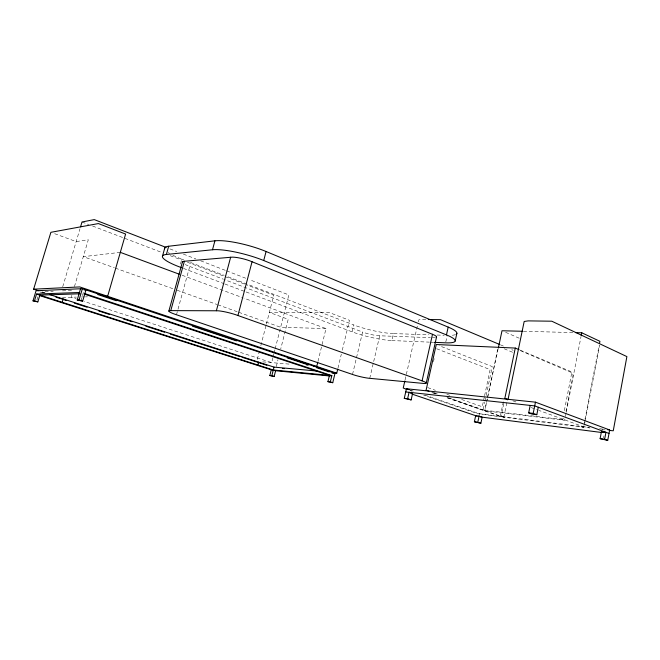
<?xml version="1.0" encoding="UTF-8"?>
<svg xmlns="http://www.w3.org/2000/svg" width="660" height="660" viewBox="0 0 660 660"><rect width="100%" height="100%" fill="white"/><g stroke="black" fill="none" stroke-linecap="round" stroke-linejoin="round"><path stroke-width="0.49" stroke-dasharray="3.3 2.47" d="M603.578 437.803L603.949 435.823M485.133 410.743L503.819 417.236L583.457 427.202L584.034 424.165M584.232 423.159L584.809 420.123M584.999 419.116L599.14 345.345M584.389 425.147L584.966 422.111M585.164 421.096L599.709 345.163M566.033 413.259L564.655 420.304L484.737 410.784L487.27 398.788M566.231 412.252L580.981 336.806M564.349 410.627L571.915 371.976L519.997 350.064M566.024 411.353L573.037 375.524L572.657 373.048L519.832 350.411M503.819 417.236L507.367 400.1M500.288 416.344L503.596 400.43M503.753 403.648L501.031 416.757L499.95 416.757L477.106 413.457L423.67 395.175M487.484 397.79L498.028 347.795M498.201 348.447L484.737 410.784M478.731 416.732L479.366 413.737L424.924 395.084M484.382 396.701L482.262 406.733L461.208 399.349M484.597 395.695L490.116 369.608L436.392 348.645M562.601 419.546L483.087 410.033L484.762 402.138M484.968 401.148L492.269 366.589L439.123 345.65M445.813 341.888L447.257 335.371M433.496 361.63L434.164 358.636M405.058 380.003L417.599 324.868M418.283 321.857L418.894 319.786L426.244 319.489M246.13 291.984L352.126 331.856A29.56 4.859 13.3 0 0 391.85 340.552L393.459 333.597L428.983 334.768M369.74 378.353L379.714 335.791L430.403 337.639M352.514 374.467L362.596 332.046L224.309 279.576M337.961 368.173L341.319 354.214M342.284 350.229L349.478 320.314L329.885 312.766L269.363 312.411L288.205 319.316L280.748 348.859M352.126 331.856L353.776 324.959L225.035 275.69M317.955 361.457L326.007 328.573L243.928 298.163M276.268 366.589L278.009 359.692M272.91 357.712L271.664 362.62L84.01 301.381M273.166 356.73L273.908 353.776M274.156 352.795L274.906 349.849M275.154 348.868L288.841 294.921L249.538 279.708M257.309 359.395L259.314 351.565M260.824 345.691L266.096 325.132M266.351 324.159L273.768 295.234L245.965 284.617M176.476 314.787L189.742 266.459L187.745 265.666A13.967 2.591 15.5 0 1 185.254 264.52M180.452 264.041L181.805 259.141A34.518 6.707 15.6 0 1 172.087 254.851M80.809 301.158L83.828 290.878M71.874 295.309L71.305 297.239L76.189 298.832M74.448 286.613L88.308 239.737L76.172 241.585L53.699 233.343M62.725 286.745L79.967 228.847M36.91 299.986L38.074 296.142M561.528 419.422L563.739 418.654M120.326 252.359L83.3 256.666L114.37 267.778M45.004 291.58L53.237 291.233M62.494 290.854L72.781 290.425M62.453 297.47L76.354 297.107M81.403 296.975L84.43 296.893M85.437 296.868L87.458 296.818M432.432 337.714L433.909 337.73A12.87 2.252 12.7 0 0 434.824 337.681M523.388 331.295L573.573 332.574M326.007 328.573L280.632 327.269L238.103 312.048M437.11 335.033L444.213 335.272M391.85 340.552L429.38 342.136M430.394 342.177L434.453 342.35M379.714 335.791L378.238 335.701A11.946 1.963 13.3 0 1 364.237 332.64L362.596 332.046M582.343 427.061L584.001 427.177M262.746 361.861L291.134 364.27M306.496 365.574L308.542 365.747M479.366 413.737L589.487 427.457M599.577 428.711L603.611 429.214M590.073 428.026L583.192 426.673L538.882 410.388M601.87 429.503L606.788 430.122M504.752 417.359L500.998 416.592L446.317 397.6M42.256 291.967L45.127 292.9M41.861 292.066L44.764 293.007M39.847 291.967L42.685 292.883M410.347 390.085L413.259 391.083M410.066 390.522L412.013 391.182M434.123 392.799L438.916 394.465M448.503 397.798L483.986 410.14M432.853 392.568L437.679 394.251M447.34 397.609L483.087 410.033M431.813 392.568L434.717 393.575M427.705 387.61L435.369 390.291M446.853 394.317L449.724 395.323M115.335 268.125L173.332 288.874M177.202 290.26L216.835 304.441M217.8 304.788L237.138 311.701M512.869 400.826L517.688 402.6M531.176 407.558L537.916 410.033M581.41 426.451L583.457 427.202M182.127 275.261L242.962 297.8M183.496 268.43L223.963 283.651M224.928 284.014L245.165 291.621M189.742 266.459L223.352 279.213M181.805 259.141L183.727 259.875M190.451 262.449L224.078 275.319M82.013 221.991L88.721 224.548M92.557 226.017L161.593 252.384M170.222 255.684L181.723 260.073M187.473 262.276L245 284.245M169.983 248.919L176.69 251.518M183.398 254.108L195.863 258.935M200.656 260.791L225.572 270.435M226.537 270.806L245.701 278.223M504.215 348.785L513.529 352.663M500.362 344.784L504.157 346.376M505.626 332.318L519.197 338.209M511.764 349.561L513.142 350.361M455.565 334.562A31.795 5.833 12.6 0 1 450.772 335.362M393.459 333.597A29.518 5.09 13.3 0 1 353.776 324.959M169.612 253.457A34.518 6.707 15.6 0 1 168.209 252.565"/><path stroke-width="0.99" d="M607.72 440.393L604.634 439.271L605.938 432.3L601.425 431.722L600.121 438.661L607.72 440.393L609.667 429.973L535.458 402.163L406.453 388.757L404.283 398.351L411.13 399.911L412.574 393.5L409.076 392.312L407.624 398.739L404.283 398.351M599.528 343.324L599.915 341.311L581.765 332.78L575.586 332.623M581.179 335.8L581.765 332.78M538.296 407.228L536.794 414.703L533.189 413.399L535.458 402.163M536.794 414.703L532.282 414.166L528.677 412.871L530.186 405.413M508.159 398.879L524.18 321.469L528.14 320.884L551.785 321.205L626.885 356.598L613.255 430.782L609.741 430.485M428.983 391.231L426.088 390.217L436.276 344.528L515.279 348.067L504.834 398.351L507.235 399.226M498.415 347.746L502.004 330.751L522.439 331.271M474.391 421.715L475.67 415.701L479.086 416.13L482.146 417.169L480.876 423.2L474.391 421.715L480.876 423.2M477.807 422.177L479.086 416.13M455.202 340.948L456.877 333.308M434.453 342.35L445.607 342.82A31.837 5.569 12.7 0 0 446.457 334.909L448.181 327.104L266.079 251.501A37.191 7.945 15.1 0 0 214.912 240.826L168.688 246.238A34.518 6.707 15.6 0 0 164.662 248.713M426.261 383.031L436.557 336.905M422.078 380.853L235.612 314.688A15.205 2.203 14.6 0 0 217.907 310.786L169.76 310.613A14.099 1.856 14.9 0 0 174.446 314.069L354.189 375.012A12.045 1.402 13.4 0 0 368.272 378.188L423.679 383.452A12.977 1.609 13 0 0 423.596 381.422L422.078 380.853L432.506 334.298L249.769 260.832A15.056 3.069 15 0 0 232.204 257.136L183.348 261.352A13.967 2.591 15.5 0 0 182.523 262.515M404.836 381.01L403.235 388.03L407.154 389.524M332.714 372.784L336.765 373.164L337.722 369.171M79.926 293.783L39.872 295.127L37.834 301.884L33 300.861L36.061 290.746L82.384 288.676L335.016 373.288L332.747 382.701L327.929 381.653L329.447 375.383M327.929 381.653L330.313 381.909L331.832 375.614L84.868 293.617M317.716 362.455L316.742 366.44L313.665 366.185M331.832 375.614L271.268 369.79L269.816 375.524L271.821 375.738L273.999 367.108L316.915 371.036M269.816 375.524L274.156 376.48L275.608 370.73L329.827 375.986M257.878 365.046L258.621 362.134M446.457 334.909L263.728 260.535L266.079 251.501M237.946 315.48L252.062 261.707M216.373 310.728L230.653 257.194M168.688 246.238L166.386 254.471L212.495 249.761L214.912 240.826M168.861 311.116L182.474 261.805M170.792 310.563L184.404 261.195M162.533 255.964L164.81 247.838M84.1 289.946L85.965 289.872L82.665 301.133L77.22 299.995L80.528 288.758M77.22 299.995L79.068 299.953L82.384 288.676M80.553 226.883L82.013 221.991L94.256 219.607L166.147 247.434M62.18 302.28L63.162 298.955M38.42 290.73L33.635 289.179L50.886 232.312L98.406 223.567L125.606 234.052L107.646 296.282L103.612 296.389M33 300.861L34.493 300.836L36.547 294.055L79.423 292.495M33.635 289.179L79.744 286.927L336.765 373.164M428.274 319.514L440.484 319.679L499.406 344.38M282.422 368.42L284.443 368.61M331.98 373.007L335.016 373.288M405.735 391.949L534.707 405.9L609.023 433.438M410.899 393.319L412.574 393.5M528.677 412.871L533.189 413.399M607.645 429.718L609.667 429.973M480.439 416.955L601.755 432.506M600.121 438.661L604.634 439.271M34.493 300.836L37.834 301.884M271.821 375.738L274.156 376.48M36.547 294.055L275.608 370.73M39.328 295.49L271.268 369.79M49.607 294.566L273.999 367.108M55.918 297.157L60.646 298.683M61.594 298.988L66.495 300.572M74.332 303.105L87.079 307.213M98.835 311.017L109.618 314.498M123.337 318.928L132.165 321.775M145.885 326.205L164.505 332.219M170.387 334.117L239.976 356.582M241.939 357.217L256.641 361.96M257.573 362.266L266.879 365.269M79.068 299.953L82.665 301.133M330.313 381.909L332.747 382.701M83.977 294.005L331.064 375.92M407.624 398.739L411.13 399.911M97.771 294.525L116.325 300.729M192.497 326.205L236.445 340.898M287.232 357.885L307.741 364.741M316.528 367.678L329.224 371.926M412.112 394.119L477.205 416.212M406.453 388.757L409.373 389.755M601.425 431.722L603.735 432.572M120.326 252.359L179.231 274.189M181.566 267.704L179.644 266.978A34.576 6.41 15.5 0 1 166.386 254.471M515.279 348.067L519.057 349.66M432.506 334.298L433.999 334.942A12.87 2.252 12.7 0 1 436.103 337.409M212.495 249.761A37.257 7.598 15.1 0 1 263.728 260.535M448.181 327.104A31.795 5.833 12.6 0 1 456.481 334.001"/></g></svg>
